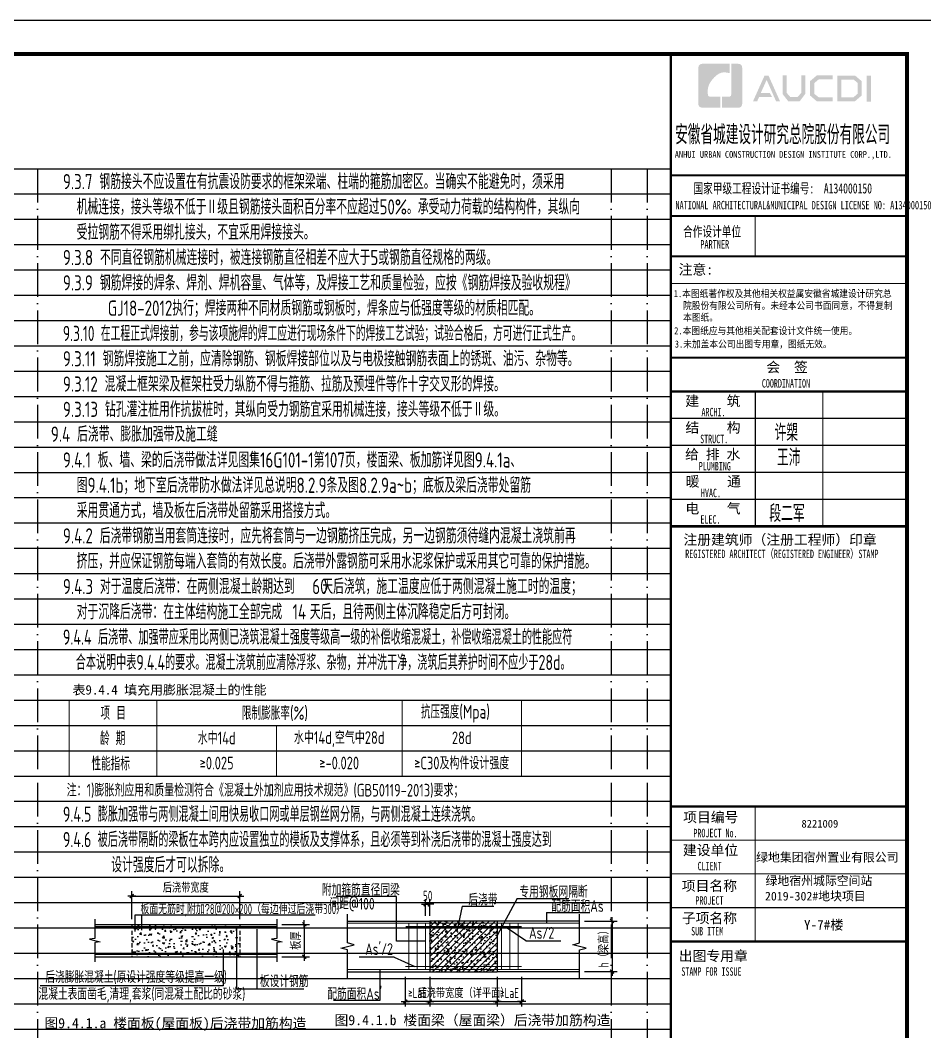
# Model space of a CAD drawing. Extents: x -655480 to 203344, y -294099 to 287156.
# Drawn here: x -568696 to -541878, y 196203 to 226182 of the extents above; entities that cross this region are included whole.
import ezdxf
from ezdxf.enums import TextEntityAlignment as Align

# ---------------------------------------------------------------- set-up
doc = ezdxf.new("R2010")
doc.units = 0
doc.header["$LTSCALE"] = 1000
for name, pattern in [('D1', [14, 10, -2, 0, -2]), ('DASHED', [0.75, 0.5, -0.25]), ('HIDDEN2', [0.1875, 0.125, -0.0625])]:
    doc.linetypes.add(name, pattern=pattern)
doc.layers.get('0').update_dxf_attribs({"linetype": 'CONTINUOUS'})
doc.layers.get('DEFPOINTS').update_dxf_attribs({"linetype": 'CONTINUOUS'})
for name, color, linetype in [('C-SHET-TTLB', 11, 'CONTINUOUS'), ('PUB_TITLE', 4, 'CONTINUOUS'), ('S-DETL-DIM', 151, 'CONTINUOUS'), ('S-DETL-HATCH', 253, 'CONTINUOUS'), ('S-DETL-LINE1', 2, 'CONTINUOUS'), ('S-DETL-RBAR', 1, 'CONTINUOUS'), ('S-DETL-TEXT', 7, 'CONTINUOUS'), ('图签文字', 4, 'CONTINUOUS'), ('水平筋标注', 7, 'CONTINUOUS')]:
    doc.layers.add(name, color=color, linetype=linetype)
for name, color, linetype, lineweight in [('S-1-TEXT', 7, 'CONTINUOUS', 18), ('S-1-修改', 23, 'CONTINUOUS', 18), ('图框', 9, 'CONTINUOUS', 18), ('图签', 147, 'CONTINUOUS', 18)]:
    doc.layers.add(name, color=color, linetype=linetype, lineweight=lineweight)
doc.styles.add('HT', font='simhei.ttf')
doc.styles.add('TS', font='tssdeng.shx', dxfattribs={"width": 0.7, "bigfont": 'tssdchn.shx'})
doc.styles.add('TSSD_Label', font='Tssdeng.shx', dxfattribs={"width": 0.7, "bigfont": 'hztxt.shx'})
doc.styles.add('宋体', font='', dxfattribs={"height": 50})
doc.styles.add('建筑图签-1', font='simhei.ttf', dxfattribs={"width": 0.7})
doc.styles.add('建筑图签-2', font='TXT.shx', dxfattribs={"width": 0.5, "bigfont": 'HZTXT.shx'})
doc.styles.add('黑体', font='simhei.ttf')
doc.styles.get('宋体').set_extended_font_data('SimSun')
doc.dimstyles.new('DIM25', dxfattribs={"dimtxt": 300, "dimasz": 0.8, "dimexe": 150, "dimexo": 150, "dimgap": 100, "dimtad": 1, "dimdec": 0, "dimlfac": 0.25, "dimrnd": 1, "dimzin": 0, "dimdsep": 46, "dimtxsty": 'TS', "dimblk": '_DIMX', "dimcen": 0, "dimclrd": 256, "dimclre": 256, "dimclrt": 43, "dimadec": 1, "dimazin": 0, "dimtfac": 1, "dimtdec": 0, "dimtix": 1, "dimtmove": 2, "dimatfit": 3, "dimldrblk": 'ARCHTICK', "dimfxl": 1, "dimtolj": 1, "dimtzin": 1, "dimarcsym": 0})

# ---------------------------------------------------------------- blocks, each defined once
blk = doc.blocks.new('_DIMX')
blk.add_line((-150, 0), (150, 0))
at = {"const_width": 50}
blk.add_lwpolyline([(-70, -70), (70, 70)], dxfattribs=at)
blk = doc.blocks.new('*D445')
at = {"layer": 'DEFPOINTS', "color": 0, "transparency": 16777216}
for p in [(-562187, 200224), (-565387, 199386), (-562187, 199386)]:
    blk.add_point(p, dxfattribs=at)
at = {"layer": 'S-DETL-DIM', "lineweight": -2, "transparency": 16777216}
for p, q in [((-565387, 199536), (-565387, 200374)), ((-562187, 199536), (-562187, 200374)), ((-565386, 200224), (-562188, 200224))]:
    blk.add_line(p, q, dxfattribs=at)
at = {"layer": 'S-DETL-DIM', "lineweight": -2, "transparency": 16777216, "xscale": 0.8, "yscale": 0.8, "zscale": 0.8, "rotation": 180}
blk.add_blockref('_DIMX', (-565387, 200224), dxfattribs=at)
at = {"layer": 'S-DETL-DIM', "lineweight": -2, "transparency": 16777216, "xscale": 0.8, "yscale": 0.8, "zscale": 0.8}
blk.add_blockref('_DIMX', (-562187, 200224), dxfattribs=at)
at = {"layer": 'S-DETL-DIM', "color": 43, "transparency": 16777216, "insert": (-563787, 200474), "char_height": 300, "attachment_point": 5, "style": 'TS'}
blk.add_mtext('\\A1;后浇带宽度', dxfattribs=at)
blk = doc.blocks.new('_ArchTick')
at = {"color": 0, "linetype": 'ByBlock', "const_width": 0.15}
blk.add_lwpolyline([(-0.5, -0.5), (0.5, 0.5)], dxfattribs=at)
blk = doc.blocks.new('*D446')
at = {"layer": 'DEFPOINTS', "color": 0, "transparency": 16777216}
for p in [(-561087, 199386), (-561087, 198426), (-560273, 198426)]:
    blk.add_point(p, dxfattribs=at)
at = {"layer": 'S-DETL-DIM', "lineweight": -2, "transparency": 16777216}
for p, q in [((-560937, 199386), (-560123, 199386)), ((-560273, 199386), (-560273, 198427)), ((-560937, 198426), (-560123, 198426))]:
    blk.add_line(p, q, dxfattribs=at)
at = {"layer": 'S-DETL-DIM', "lineweight": -2, "transparency": 16777216, "xscale": 0.8, "yscale": 0.8, "zscale": 0.8}
for p, rotation in [((-560273, 199386), 90), ((-560273, 198426), 270)]:
    blk.add_blockref('_DIMX', p, dxfattribs=dict(at, rotation=rotation))
at = {"layer": 'S-DETL-DIM', "color": 43, "transparency": 16777216, "insert": (-560523, 198906), "char_height": 300, "attachment_point": 5, "rotation": 90, "style": 'TS'}
blk.add_mtext('\\A1;板厚', dxfattribs=at)
blk = doc.blocks.new('*D447')
at = {"layer": 'DEFPOINTS', "color": 0, "transparency": 16777216}
for p in [(-556554, 197984), (-554554, 197984), (-556554, 197102)]:
    blk.add_point(p, dxfattribs=at)
at = {"layer": 'S-DETL-DIM', "lineweight": -2, "transparency": 16777216}
for p, q in [((-556554, 197834), (-556554, 196952)), ((-554554, 197834), (-554554, 196952)), ((-556555, 197102), (-556555, 197102)), ((-554554, 197102), (-556554, 197102)), ((-554553, 197102), (-554552, 197102))]:
    blk.add_line(p, q, dxfattribs=at)
at = {"layer": 'S-DETL-DIM', "lineweight": -2, "transparency": 16777216, "xscale": 0.8, "yscale": 0.8, "zscale": 0.8}
blk.add_blockref('_DIMX', (-556554, 197102), dxfattribs=at)
at = {"layer": 'S-DETL-DIM', "lineweight": -2, "transparency": 16777216, "xscale": 0.8, "yscale": 0.8, "zscale": 0.8, "rotation": 180}
blk.add_blockref('_DIMX', (-554554, 197102), dxfattribs=at)
at = {"layer": 'S-DETL-DIM', "color": 43, "transparency": 16777216, "insert": (-555554, 197352), "char_height": 300, "attachment_point": 5, "style": 'TS'}
blk.add_mtext('\\A1;后浇带宽度（详平面）', dxfattribs=at)
blk = doc.blocks.new('*D448')
at = {"layer": 'DEFPOINTS', "color": 0, "transparency": 16777216}
for p in [(-552116, 199484), (-552116, 197984), (-551149, 197984)]:
    blk.add_point(p, dxfattribs=at)
at = {"layer": 'S-DETL-DIM', "lineweight": -2, "transparency": 16777216}
for p, q in [((-551966, 199484), (-550999, 199484)), ((-551149, 199483), (-551149, 197984)), ((-551966, 197984), (-550999, 197984))]:
    blk.add_line(p, q, dxfattribs=at)
at = {"layer": 'S-DETL-DIM', "lineweight": -2, "transparency": 16777216, "xscale": 0.8, "yscale": 0.8, "zscale": 0.8}
for p, rotation in [((-551149, 199484), 90), ((-551149, 197984), 270)]:
    blk.add_blockref('_DIMX', p, dxfattribs=dict(at, rotation=rotation))
at = {"layer": 'S-DETL-DIM', "color": 43, "transparency": 16777216, "insert": (-551399, 198734), "char_height": 300, "attachment_point": 5, "rotation": 90, "style": 'TS'}
blk.add_mtext('\\A1;h（梁高）', dxfattribs=at)
blk = doc.blocks.new('*D449')
at = {"layer": 'DEFPOINTS', "color": 0, "transparency": 16777216}
for p in [(-557279, 197984), (-556554, 197984), (-557279, 197102)]:
    blk.add_point(p, dxfattribs=at)
at = {"layer": 'S-DETL-DIM', "lineweight": -2, "transparency": 16777216}
for p, q in [((-557279, 197834), (-557279, 196952)), ((-556554, 197834), (-556554, 196952)), ((-557280, 197102), (-557280, 197102)), ((-556554, 197102), (-557279, 197102)), ((-556553, 197102), (-556552, 197102))]:
    blk.add_line(p, q, dxfattribs=at)
at = {"layer": 'S-DETL-DIM', "lineweight": -2, "transparency": 16777216, "xscale": 0.8, "yscale": 0.8, "zscale": 0.8}
blk.add_blockref('_DIMX', (-557279, 197102), dxfattribs=at)
at = {"layer": 'S-DETL-DIM', "lineweight": -2, "transparency": 16777216, "xscale": 0.8, "yscale": 0.8, "zscale": 0.8, "rotation": 180}
blk.add_blockref('_DIMX', (-556554, 197102), dxfattribs=at)
at = {"layer": 'S-DETL-DIM', "color": 43, "transparency": 16777216, "insert": (-556916, 197352), "char_height": 300, "attachment_point": 5, "style": 'TS'}
blk.add_mtext('\\A1;≥LaE', dxfattribs=at)
blk = doc.blocks.new('*D450')
at = {"layer": 'DEFPOINTS', "color": 0, "transparency": 16777216}
for p in [(-556554, 199980), (-556679, 199484), (-556554, 199484)]:
    blk.add_point(p, dxfattribs=at)
at = {"layer": 'S-DETL-DIM', "lineweight": -2, "transparency": 16777216}
for p, q in [((-556680, 199980), (-556680, 199980)), ((-556679, 199634), (-556679, 200130)), ((-556679, 199980), (-556554, 199980)), ((-556554, 199634), (-556554, 200130)), ((-556553, 199980), (-556552, 199980))]:
    blk.add_line(p, q, dxfattribs=at)
at = {"layer": 'S-DETL-DIM', "lineweight": -2, "transparency": 16777216, "xscale": 0.8, "yscale": 0.8, "zscale": 0.8}
blk.add_blockref('_DIMX', (-556679, 199980), dxfattribs=at)
at = {"layer": 'S-DETL-DIM', "lineweight": -2, "transparency": 16777216, "xscale": 0.8, "yscale": 0.8, "zscale": 0.8, "rotation": 180}
blk.add_blockref('_DIMX', (-556554, 199980), dxfattribs=at)
at = {"layer": 'S-DETL-DIM', "color": 43, "transparency": 16777216, "insert": (-556616, 200230), "char_height": 300, "attachment_point": 5, "style": 'TS'}
blk.add_mtext('\\A1;50', dxfattribs=at)
blk = doc.blocks.new('*D451')
at = {"layer": 'DEFPOINTS', "color": 0, "transparency": 16777216}
for p in [(-554554, 197984), (-553829, 197984), (-553829, 197102)]:
    blk.add_point(p, dxfattribs=at)
at = {"layer": 'S-DETL-DIM', "lineweight": -2, "transparency": 16777216}
for p, q in [((-554554, 197834), (-554554, 196952)), ((-553829, 197834), (-553829, 196952)), ((-554555, 197102), (-554555, 197102)), ((-554554, 197102), (-553829, 197102)), ((-553828, 197102), (-553827, 197102))]:
    blk.add_line(p, q, dxfattribs=at)
at = {"layer": 'S-DETL-DIM', "lineweight": -2, "transparency": 16777216, "xscale": 0.8, "yscale": 0.8, "zscale": 0.8}
blk.add_blockref('_DIMX', (-554554, 197102), dxfattribs=at)
at = {"layer": 'S-DETL-DIM', "lineweight": -2, "transparency": 16777216, "xscale": 0.8, "yscale": 0.8, "zscale": 0.8, "rotation": 180}
blk.add_blockref('_DIMX', (-553829, 197102), dxfattribs=at)
at = {"layer": 'S-DETL-DIM', "color": 43, "transparency": 16777216, "insert": (-554191, 197352), "char_height": 300, "attachment_point": 5, "style": 'TS'}
blk.add_mtext('\\A1;≥LaE', dxfattribs=at)
blk = doc.blocks.new('院标1')
h = blk.add_hatch(color=150)
h.dxf.hatch_style = 1
h.set_gradient(color1=(33, 113, 253), color2=(33, 113, 253), tint=1, name='INVCURVED')
edge = h.paths.add_edge_path()
edge.add_spline(control_points=[(116373, 648379), (116379, 648379), (116382, 648379), (116391, 648379), (116391, 648379), (116391, 648379), (116616, 648379), (116616, 648379), (116616, 648379), (116616, 648379), (116616, 648054), (116616, 648054), (116616, 648054), (116616, 648054), (116108, 648054), (116108, 648054), (116108, 648054), (116028, 648054), (115963, 648111), (115963, 648199), (115963, 648199), (115963, 648199), (115963, 649215), (115963, 649215), (115963, 649215), (115963, 649295), (116018, 649360), (116108, 649360), (116108, 649360), (116108, 649360), (116897, 649360), (116897, 649360), (116897, 649360), (116897, 649360), (116897, 649080), (116897, 649080), (116897, 649080), (116897, 649080), (116566, 649140), (116356, 648859), (116356, 648859), (116245, 648719), (116240, 648545), (116247, 648466), (116247, 648466), (116254, 648386), (116247, 648466), (116247, 648466), (116247, 648466), (116247, 648466), (116258, 648374), (116373, 648379)], knot_values=[0, 0, 0, 0, 0.071429, 0.071429, 0.071429, 0.107143, 0.142857, 0.142857, 0.142857, 0.178571, 0.214286, 0.214286, 0.214286, 0.25, 0.285714, 0.285714, 0.285714, 0.321429, 0.357143, 0.357143, 0.357143, 0.392857, 0.428571, 0.428571, 0.428571, 0.464286, 0.5, 0.5, 0.5, 0.535714, 0.571429, 0.571429, 0.571429, 0.607143, 0.642857, 0.642857, 0.642857, 0.678571, 0.714286, 0.714286, 0.714286, 0.75, 0.785714, 0.785714, 0.785714, 0.821429, 0.857143, 0.857143, 0.857143, 0.928571, 1, 1, 1, 1], degree=3, periodic=0)
h = blk.add_hatch(color=150)
h.dxf.hatch_style = 1
h.set_gradient(color1=(33, 113, 253), color2=(33, 113, 253), tint=1, name='INVCURVED')
edge = h.paths.add_edge_path()
edge.add_spline(control_points=[(117268, 649215), (117268, 649215), (117268, 648199), (117268, 648199), (117268, 648199), (117268, 648114), (117212, 648054), (117123, 648054), (117123, 648054), (117123, 648054), (116663, 648054), (116663, 648054), (116663, 648054), (116663, 648054), (116663, 648379), (116663, 648379), (116663, 648379), (116663, 648379), (116865, 648379), (116865, 648379), (116865, 648379), (116907, 648379), (116941, 648413), (116941, 648455), (116941, 648455), (116941, 648455), (116941, 649360), (116941, 649360), (116941, 649360), (116941, 649360), (117123, 649360), (117123, 649360), (117123, 649360), (117204, 649360), (117268, 649306), (117268, 649215)], knot_values=[0, 0, 0, 0, 0.1, 0.1, 0.1, 0.15, 0.2, 0.2, 0.2, 0.25, 0.3, 0.3, 0.3, 0.35, 0.4, 0.4, 0.4, 0.45, 0.5, 0.5, 0.5, 0.55, 0.6, 0.6, 0.6, 0.65, 0.7, 0.7, 0.7, 0.75, 0.8, 0.8, 0.8, 0.9, 1, 1, 1, 1], degree=3, periodic=0)
blk = doc.blocks.new('20210804.19142487')
at = {"layer": 'PUB_TITLE'}
h = blk.add_hatch(color=147, dxfattribs=at)
h.paths.add_polyline_path([(5834, 56758), (5959, 56758), (5959, 55988), (5834, 55988)])
h.paths.add_polyline_path([(5081, 56642), (5081, 56116), (5441, 56116), (5566, 56223), (5566, 56541), (5445, 56642)], flags=16)
h.paths.add_polyline_path([(4963, 56760), (4963, 55998), (5485, 55998), (5684, 56168), (5684, 56596), (5488, 56760)])
h.paths.add_polyline_path([(4820, 56764), (4820, 56648), (4413, 56648), (4280, 56537), (4280, 56218), (4413, 56115), (4822, 56115), (4822, 55993), (4358, 55993), (4156, 56168), (4156, 56596), (4354, 56764)])
h.paths.add_polyline_path([(3337, 56762), (3458, 56762), (3458, 56251), (3572, 56120), (3782, 56120), (3896, 56251), (3896, 56762), (4010, 56762), (4010, 56214), (3846, 55997), (3508, 55997), (3337, 56216)])
h.paths.add_polyline_path([(2805, 56760), (2922, 56760), (3264, 55996), (3148, 55996), (2867, 56630), (2692, 56242), (2963, 56242), (3024, 56127), (2643, 56127), (2584, 55994), (2461, 55994)])
at = {"layer": '图框'}
for p, q in [((25, 53800), (7025, 53800)), ((25, 53800), (7025, 53800)), ((25, 52600), (7025, 52600))]:
    blk.add_line(p, q, dxfattribs=at)
for points, const_width in [([(25, 0), (25, 57400)], 70), ([(25, 53800), (7025, 53800)], 60), ([(25, 52600), (7025, 52600)], 60), ([(25, 52600), (7025, 52600)], 60), ([(2525, 52600), (2525, 51400)], 35), ([(25, 51400), (7025, 51400)], 60), ([(25, 51400), (7025, 51400)], 60), ([(25, 50599), (7025, 50599)], 35), ([(34, 48400), (7034, 48400)], 60), ([(34, 47400), (7034, 47400)], 70), ([(34, 47400), (7034, 47400)], 70), ([(2534, 47400), (2534, 43400)], 35), ([(4534, 47400), (4534, 43400)], 35), ([(34, 46600), (7034, 46600)], 35), ([(34, 45800), (7034, 45800)], 35), ([(34, 45000), (7034, 45000)], 35), ([(34, 44200), (7034, 44200)], 35), ([(34, 43400), (7034, 43400)], 70), ([(25, 35100), (7025, 35100)], 70), ([(25, 35100), (7025, 35100)], 70), ([(2525, 31100), (2525, 35100)], 35), ([(25, 34100), (7025, 34100)], 35), ([(25, 33100), (7025, 33100)], 35), ([(25, 32100), (7025, 32100)], 35), ([(7025, 31100), (25, 31100)], 70)]:
    blk.add_lwpolyline(points, dxfattribs=dict(at, const_width=const_width))
blk.add_blockref('院标1', (-115124, -592249))
at = {"layer": 'PUB_TITLE', "style": 'HT', "width": 0.88}
for s, p in [('1.本图纸著作权及其他相关权益属安徽省城建设计研究总', (111, 50193)), ('院股份有限公司所有。未经本公司书面同意，不得复制', (390, 49839)), ('本图纸。', (390, 49489)), (' 2.本图纸应与其他相关配套设计文件统一使用。 ', (0, 49092)), ('3.未加盖本公司出图专用章，图纸无效。', (143, 48698))]:
    blk.add_text(s, height=210, dxfattribs=at).set_placement(p)
at = {"layer": '图签', "color": 2, "style": '宋体'}
blk.add_text('8221009', height=229.3, dxfattribs=at).set_placement((3899, 34472))
at = {"layer": '图签', "color": 154, "style": '宋体'}
for s, height, p in [('绿地集团宿州置业有限公司', 258.01, (2555, 33462)), ('绿地宿州城际空间站', 258, (2834, 32766)), ('2019-302#地块项目', 258.01, (2817, 32311)), ('Y-7#楼', 286.7, (3974, 31448))]:
    blk.add_text(s, height=height, dxfattribs=at).set_placement(p)
at = {"layer": '图签文字', "color": 7, "style": '建筑图签-1'}
for s, height, width, p in [('安徽省城建设计研究总院股份有限公司', 500, 0.55, (153, 54777)), ('国家甲级工程设计证书编号:  A134000150', 300, 0.7, (697, 53267)), ('合作设计单位', 300, 0.7, (390, 51990))]:
    blk.add_text(s, height=height, dxfattribs=dict(at, width=width)).set_placement(p)
at = {"layer": '图签文字', "linetype": 'Continuous', "style": '建筑图签-1', "width": 0.91}
blk.add_text('ANHUI URBAN CONSTRUCTION DESIGN INSTITUTE CORP.,LTD.', height=200, dxfattribs=at).set_placement((144, 54322))
at = {"layer": '图签文字', "style": '建筑图签-1'}
for s, width, p in [('NATIONAL ARCHITECTURAL&MUNICIPAL DESIGN LICENSE NO: A134000150', 0.6, (162, 52795)), ('PARTNER', 0.6, (900, 51634)), ('COORDINATION', 0.7, (2725, 47513)), ('ARCHI.', 0.7, (935, 46662)), ('STRUCT.', 0.7, (895, 45865)), ('PLUMBING', 0.7, (854, 45058)), ('HVAC.', 0.7, (919, 44265)), ('ELEC.', 0.7, (904, 43480)), ('REGISTERED ARCHITECT（REGISTERED ENGINEER）STAMP', 0.7, (454, 42459)), ('PROJECT No.', 0.7, (695, 34185, -1799)), ('CLIENT', 0.7, (819, 33206)), ('PROJECT', 0.7, (754, 32187)), ('SUB ITEM', 0.7, (628, 31276)), ('STAMP FOR ISSUE', 0.7, (338, 30081))]:
    blk.add_text(s, height=250, dxfattribs=dict(at, width=width)).set_placement(p)
at = {"layer": '图签文字', "color": 7, "style": '建筑图签-1'}
for s, p in [('注意:', (257, 50863)), ('会  签', (2860, 47968)), ('建    筑', (455, 46967)), ('结    构', (459, 46179)), ('给 排 水', (450, 45385)), ('暖    通', (468, 44582)), ('电    气', (459, 43782)), ('注册建筑师（注册工程师）印章', (401, 42854)), ('项目编号', (393, 34632)), ('建设单位', (385, 33655)), ('项目名称', (352, 32597)), ('子项名称', (352, 31640)), ('出图专用章', (261, 30518))]:
    blk.add_text(s, height=300, dxfattribs=at).set_placement(p)
at = {"layer": '图签文字', "color": 1, "style": '建筑图签-2', "width": 0.7}
for s, p in [('许槊', (3100, 45928)), ('王沛', (3171, 45187)), ('段二军', (2946, 43532))]:
    blk.add_text(s, height=500, dxfattribs=at).set_placement(p)

msp = doc.modelspace()

# ---------------------------------------------------------------- hatches: boundary and pattern name
at = {"layer": 'S-DETL-HATCH'}
h = msp.add_hatch(dxfattribs=at)
h.set_pattern_fill('AR-CONC', color=256, scale=2.5, style=0)
h.set_pattern_definition([(50, (-2219010.44, 85949.96), (455.46167, -39.84771), [47.625, -523.875]), (355, (-2219010.44, 85949.96), (-88.10706, 477.64161), [38.1, -419.1]), (100.451, (-2218972.5, 85946.64), (367.35625, 437.79172), [40.475, -445.225]), (46.1842, (-2219010.44, 86076.96), (677.6976, -105.10582), [71.4375, -785.8125]), (96.6356, (-2218953.97, 86068.2), (593.51059, 618.5639), [60.7125, -667.8375]), (351.184, (-2219010.44, 86076.96), (593.5115, 618.5628), [57.15, -628.65]), (21, (-2218946.94, 86045.2), (379.0372, -255.6638), [47.625, -523.875]), (326, (-2218946.94, 86045.2), (154.50507, 460.46992), [38.1, -419.1]), (71.4514, (-2218915.35, 86023.9), (533.54123, 204.80714), [40.475, -445.225]), (37.5, (-2219010.44, 85949.96), (7.721508, 211.387597), [0, -414.02, 0, -425.45, 0, -420.6875]), (7.5, (-2219010.44, 85949.96), (167.049156, 250.451437), [0, -242.57, 0, -404.495, 0, -160.3375]), (327.5, (-2219152.05, 85949.96), (338.976488, -14.32186), [0, -158.75, 0, -495.3, 0, -657.225]), (317.5, (-2219215.55, 85949.96), (370.322953, 63.56623), [0, -206.375, 0, -328.93, 0, -466.725])])
h.paths.add_polyline_path([(-565387.01, 199306.36), (-565387.01, 198506.36), (-562187.01, 198506.36), (-562187.01, 199306.36)])
h.paths.add_polyline_path([(-565387.01, 199386.36), (-565387.01, 199306.36), (-562187.01, 199306.36), (-562187.01, 199386.36)])
h.paths.add_polyline_path([(-562187.01, 198426.36), (-562187.01, 198506.36), (-562885.32, 198506.36), (-562885.32, 198426.36)])
h.paths.add_polyline_path([(-562885.32, 198426.36), (-562885.32, 198506.36), (-563487.09, 198506.36), (-563487.09, 198426.36)])
h.paths.add_polyline_path([(-563487.09, 198426.36), (-563487.09, 198506.36), (-564316.9, 198506.36), (-564316.9, 198426.36)])
h.paths.add_polyline_path([(-564316.9, 198426.36), (-564316.9, 198506.36), (-565387.01, 198506.36), (-565387.01, 198426.36)])
h = msp.add_hatch(dxfattribs=at)
h.set_pattern_fill('AR-CONC', color=256, scale=50, style=0)
h.set_pattern_definition([(50, (-5310615.07, 625341.58), (358.630091, -31.376067), [37.5, -412.5]), (355, (-5310615.07, 625341.6), (-69.375667, 376.096067), [30, -330]), (100.4514, (-5310585.2, 625338.97), (289.25469, 344.71977), [31.870095, -350.571056]), (46.1842, (-5310615.07, 625441.6), (533.620524, -82.759507), [56.25, -618.75]), (96.6356, (-5310570.6, 625434.7), (467.33135, 487.058935), [47.805144, -525.8565]), (351.1842, (-5310615.07, 625441.6), (467.33097, 487.0593), [45, -495]), (21, (-5310565.07, 625416.58), (298.453526, -201.309445), [37.5, -412.5]), (326, (-5310565.07, 625416.6), (121.657666, 362.575023), [30, -330]), (71.4514, (-5310540.2, 625399.8), (420.111314, 161.265248), [31.870095, -350.571056]), (37.5, (-5310615.07, 625341.58), (6.0799277, 166.446927), [0, -326, 0, -335, 0, -331.25]), (7.5, (-5310615.07, 625341.58), (131.534769, 197.205856), [0, -191, 0, -318.5, 0, -126.25]), (327.5, (-5310726.57, 625341.58), (266.911218, -11.277436), [0, -125, 0, -390, 0, -517.5]), (317.5, (-5310776.57, 625341.58), (291.593085, 50.052491), [0, -162.5, 0, -259, 0, -367.5])])
h.paths.add_polyline_path([(-556553.86, 199483.53), (-556553.86, 197983.53), (-554553.86, 197983.53), (-554553.86, 199483.53)])
h = msp.add_hatch(dxfattribs=at)
h.set_pattern_fill('ANSI31', color=256, scale=1000, style=0)
h.set_pattern_definition([(45, (-5310615.07, 625341.58), (-88.3883476, 88.3883476), [])])
h.paths.add_polyline_path([(-556553.86, 199483.53), (-556553.86, 197983.53), (-554553.86, 197983.53), (-554553.86, 199483.53)])
at = {"layer": 'S-DETL-RBAR'}
for points in [[(-565316, 199248.08, -1), (-565259.75, 199248.08, -1)], [(-564716, 199248.08, -1), (-564659.75, 199248.08, -1)], [(-564116, 199248.08, -1), (-564059.75, 199248.08, -1)], [(-563458.01, 199248.08, 1), (-563514.26, 199248.08, 1)], [(-562858.01, 199248.08, 1), (-562914.26, 199248.08, 1)], [(-562258.01, 199248.08, 1), (-562314.26, 199248.08, 1)], [(-565316, 198562.99, 1), (-565259.75, 198562.99, 1)], [(-564716, 198562.99, 1), (-564659.75, 198562.99, 1)], [(-564116, 198562.99, 1), (-564059.75, 198562.99, 1)], [(-563458.01, 198562.99, -1), (-563514.26, 198562.99, -1)], [(-562858.01, 198562.99, -1), (-562914.26, 198562.99, -1)], [(-562258.01, 198562.99, -1), (-562314.26, 198562.99, -1)]]:
    msp.add_hatch(color=1, dxfattribs=at).paths.add_polyline_path(points)

# ---------------------------------------------------------------- linework, layer by layer
at = {"layer": 'C-SHET-TTLB'}
msp.add_lwpolyline([(-541407.71, 226182.28), (-541407.71, 166782.28), (-625507.71, 166782.28), (-625507.71, 226182.28)], close=True, dxfattribs=at)
at = {"layer": 'C-SHET-TTLB', "const_width": 120}
msp.add_lwpolyline([(-623667.71, 225182.28), (-542407.71, 225182.28), (-542407.71, 167782.28), (-623667.71, 167782.28)], close=True, dxfattribs=at)
at = {"layer": 'DEFPOINTS', "color": 252}
for p, q in [((-623667.71, 221782.28), (-549407.71, 221782.28)), ((-623667.71, 221032.28), (-549407.71, 221032.28)), ((-623667.71, 220282.28), (-549407.71, 220282.28)), ((-623667.71, 219532.28), (-549407.71, 219532.28)), ((-623667.71, 218782.28), (-549407.71, 218782.28)), ((-623667.71, 218032.28), (-549407.71, 218032.28)), ((-623667.71, 217282.28), (-549407.71, 217282.28)), ((-623667.71, 216532.28), (-549407.71, 216532.28)), ((-623667.71, 215782.28), (-549407.71, 215782.28)), ((-623667.71, 215032.28), (-549407.71, 215032.28)), ((-623667.71, 214282.28), (-549407.71, 214282.28)), ((-623667.71, 213532.28), (-549407.71, 213532.28)), ((-623667.71, 212782.28), (-549407.71, 212782.28)), ((-623667.71, 212032.28), (-549407.71, 212032.28)), ((-623667.71, 211282.28), (-549407.71, 211282.28)), ((-623667.71, 210532.28), (-549407.71, 210532.28)), ((-623667.71, 209782.28), (-549407.71, 209782.28)), ((-623667.71, 209032.28), (-549407.71, 209032.28)), ((-623667.71, 208282.28), (-549407.71, 208282.28)), ((-623667.71, 207532.28), (-549407.71, 207532.28)), ((-623667.71, 206782.28), (-549407.71, 206782.28)), ((-623667.71, 206032.28), (-549407.71, 206032.28)), ((-623667.71, 205282.28), (-549407.71, 205282.28)), ((-623667.71, 204532.28), (-549407.71, 204532.28)), ((-623667.71, 203782.28), (-549407.71, 203782.28)), ((-623667.71, 203032.28), (-549407.71, 203032.28)), ((-623667.71, 202282.28), (-549407.71, 202282.28)), ((-623667.71, 201532.28), (-549407.71, 201532.28)), ((-623667.71, 200782.28), (-549407.71, 200782.28)), ((-623667.71, 200032.28), (-549407.71, 200032.28)), ((-623667.71, 199282.28), (-549407.71, 199282.28)), ((-623667.71, 198532.28), (-549407.71, 198532.28)), ((-623667.71, 197782.28), (-549407.71, 197782.28)), ((-623667.71, 197032.28), (-549407.71, 197032.28)), ((-623667.71, 196282.28), (-549407.71, 196282.28))]:
    msp.add_line(p, q, dxfattribs=at)
at = {"layer": 'DEFPOINTS', "color": 252, "linetype": 'D1', "ltscale": 0.1}
for p, q in [((-568179.71, 221782.28), (-568179.71, 167782.28)), ((-551179.71, 221782.28), (-551179.71, 167782.28)), ((-550107.71, 221782.28), (-550107.71, 167782.28))]:
    msp.add_line(p, q, dxfattribs=at)
at = {"layer": 'S-1-TEXT', "color": 2}
for p, q in [((-564640.64, 203782.28), (-564640.64, 206032.28)), ((-557375.02, 203782.28), (-557375.02, 206032.28)), ((-567242.21, 205282.28), (-553835.96, 205282.28)), ((-561101.58, 203782.28), (-561101.58, 205282.28)), ((-567242.21, 204532.28), (-553835.96, 204532.28))]:
    msp.add_line(p, q, dxfattribs=at)
msp.add_lwpolyline([(-553835.96, 206032.28), (-553835.96, 203782.28), (-567242.21, 203782.28), (-567242.21, 206032.28), (-553835.96, 206032.28)], dxfattribs=at)
at = {"layer": 'S-DETL-DIM'}
for p, q in [((-566487.01, 199536.36), (-566487.01, 198968.84)), ((-561085.21, 199536.36), (-561085.21, 198968.84)), ((-566487.01, 198968.84), (-566646.42, 198942.43)), ((-566646.42, 198942.43), (-566327.6, 198870.28)), ((-566327.6, 198870.28), (-566487.01, 198843.87)), ((-566487.01, 198843.87), (-566487.01, 198276.36)), ((-561085.21, 198968.84), (-561244.62, 198942.43)), ((-561244.62, 198942.43), (-560925.8, 198870.28)), ((-560925.8, 198870.28), (-561085.21, 198843.87)), ((-561085.21, 198843.87), (-561085.21, 198276.36))]:
    msp.add_line(p, q, dxfattribs=at)
at = {"layer": 'S-DETL-DIM', "linetype": 'ByBlock'}
for points in [[(-558991.36, 197783.53), (-558991.36, 198633.53), (-559191.36, 198683.53), (-558791.36, 198783.53), (-558991.36, 198833.53), (-558991.36, 199683.53)], [(-552116.36, 197783.53), (-552116.36, 198633.53), (-551916.36, 198683.53), (-552316.36, 198783.53), (-552116.36, 198833.53), (-552116.36, 199683.53)]]:
    msp.add_lwpolyline(points, dxfattribs=at)
at = {"layer": 'S-DETL-LINE1'}
for p, q in [((-566487.01, 199386.36), (-561085.21, 199386.36)), ((-566487.01, 198426.36), (-561085.21, 198426.36))]:
    msp.add_line(p, q, dxfattribs=at)
at = {"layer": 'S-DETL-LINE1', "color": 252, "linetype": 'HIDDEN2'}
for p, q in [((-565387.01, 199386.36), (-565387.01, 198426.36)), ((-562187.01, 199386.36), (-562187.01, 198426.36))]:
    msp.add_line(p, q, dxfattribs=at)
at = {"layer": 'S-DETL-LINE1', "linetype": 'ByBlock'}
for p, q in [((-558991.36, 199483.53), (-556553.86, 199483.53)), ((-556553.86, 199483.53), (-556553.86, 197983.53)), ((-554553.86, 199483.53), (-556553.86, 199483.53)), ((-552116.36, 199483.53), (-554553.86, 199483.53)), ((-554553.86, 199483.53), (-554553.86, 197983.53)), ((-558991.36, 197983.53), (-556553.86, 197983.53)), ((-556553.86, 197983.53), (-554553.86, 197983.53)), ((-552116.36, 197983.53), (-554553.86, 197983.53))]:
    msp.add_line(p, q, dxfattribs=at)
at = {"layer": 'S-DETL-RBAR', "const_width": 30}
for points in [[(-558991.36, 199423.53), (-552116.36, 199423.53)], [(-557178.86, 199423.53), (-557178.86, 198043.53)], [(-556928.86, 199423.53), (-556928.86, 198043.53)], [(-556678.86, 199423.53), (-556678.86, 198043.53)], [(-554428.86, 199423.53), (-554428.86, 198043.53)], [(-554178.86, 199423.53), (-554178.86, 198043.53)], [(-553928.86, 199423.53), (-553928.86, 198043.53)], [(-557272.38, 199317.53), (-553827.29, 199317.53)], [(-558991.36, 198043.53), (-552116.36, 198043.53)], [(-557275.17, 198140.53), (-553824.72, 198140.53)]]:
    msp.add_lwpolyline(points, dxfattribs=at)
at = {"layer": 'S-DETL-RBAR', "color": 1, "const_width": 60}
for points in [[(-566487.01, 199306.36), (-561085.21, 199306.36)], [(-566487.01, 198506.36), (-561085.21, 198506.36)]]:
    msp.add_lwpolyline(points, dxfattribs=at)
at = {"layer": 'S-DETL-TEXT'}
for p, q in [((-557542.67, 200211.81), (-559329.54, 200211.81)), ((-555592.69, 199921.08), (-555746.95, 199178.4)), ((-555592.69, 199921.08), (-554654.35, 199921.08)), ((-553089.21, 199732.92), (-551812.42, 199732.92)), ((-553089.21, 199732.92), (-553089.21, 199423.53)), ((-562285.39, 199247.07), (-562285.39, 197471.21)), ((-561683.62, 199239.64), (-561683.62, 197471.21)), ((-553708.73, 198897.14), (-552672.48, 198897.14)), ((-562679.12, 198642.2), (-562679.12, 197568.28)), ((-557611.59, 198416.06), (-558647.84, 198416.06)), ((-558031.97, 198043.53), (-558031.97, 197129.44)), ((-562679.12, 197568.28), (-568102.32, 197568.28)), ((-562285.39, 197471.21), (-560292.12, 197471.21)), ((-558031.97, 197129.44), (-559406.07, 197129.44))]:
    msp.add_line(p, q, dxfattribs=at)
at = {"layer": 'S-DETL-TEXT', "color": 0}
for p, q in [((-557542.67, 198883.53), (-557542.67, 200211.81)), ((-553961.94, 200153.1), (-554553.86, 199052.33)), ((-553961.94, 200153.1), (-552430.02, 200153.1)), ((-565289.02, 199665.34), (-559953.91, 199665.34)), ((-565289.02, 199176.99), (-565289.02, 199665.34)), ((-565087.71, 199218.12), (-565087.71, 199665.34)), ((-553708.73, 198897.14), (-554322.67, 199317.53)), ((-556678.86, 198883.53), (-557542.67, 198883.53)), ((-557611.59, 198416.06), (-556997.65, 198140.53))]:
    msp.add_line(p, q, dxfattribs=at)

# ---------------------------------------------------------------- block references
at = {"layer": '水平筋标注'}
msp.add_blockref('20210804.19142487', (-549432.85, 167782.28), dxfattribs=at)

# ---------------------------------------------------------------- texts
at = {"layer": 'S-1-TEXT', "style": 'TS'}
for s, width, p in [('9.3.7 钢筋接头不应设置在有抗震设防要求的框架梁端、柱端的箍筋加密区。当确实不能避免时，须采用', 0.75, (-567430.65, 221174.71)), ('  机械连接，接头等级不低于Ⅱ级且钢筋接头面积百分率不应超过50%%%。承受动力荷载的结构构件，其纵向', 0.75, (-567430.65, 220424.71)), ('  受拉钢筋不得采用绑扎接头，不宜采用焊接接头。', 0.75, (-567430.65, 219674.71)), ('9.3.8 不同直径钢筋机械连接时，被连接钢筋直径相差不应大于5或钢筋直径规格的两级。', 0.75, (-567430.65, 218924.71)), ('9.3.9 钢筋焊接的焊条、焊剂、焊机容量、气体等，及焊接工艺和质量检验，应按《钢筋焊接及验收规程》', 0.75, (-567430.65, 218174.71)), ('  GJ18-2012执行；焊接两种不同材质钢筋或钢板时，焊条应与低强度等级的材质相匹配。', 0.75, (-566508.53, 217424.71)), ('9.3.10 在工程正式焊接前，参与该项施焊的焊工应进行现场条件下的焊接工艺试验；试验合格后，方可进行正式生产。', 0.68, (-567430.65, 216674.71)), ('9.3.11 钢筋焊接施工之前，应清除钢筋、钢板焊接部位以及与电极接触钢筋表面上的锈斑、油污、杂物等。', 0.75, (-567430.65, 215924.71)), ('9.3.12 混凝土框架梁及框架柱受力纵筋不得与箍筋、拉筋及预埋件等作十字交叉形的焊接。', 0.75, (-567430.65, 215174.71)), ('9.3.13 钻孔灌注桩用作抗拔桩时，其纵向受力钢筋宜采用机械连接，接头等级不低于Ⅱ级。', 0.75, (-567430.65, 214424.71)), ('9.4 后浇带、膨胀加强带及施工缝', 0.75, (-567788.44, 213689.88)), ('9.4.1 板、墙、梁的后浇带做法详见图集16G101-1第107页，楼面梁、板加筋详见图9.4.1a、\x8f', 0.75, (-567430.65, 212924.71)), ('  图9.4.1b；地下室后浇带防水做法详见总说明8.2.9条及图8.2.9a~b；底板及梁后浇带处留筋', 0.75, (-567430.65, 212174.71)), ('  采用贯通方式，墙及板在后浇带处留筋采用搭接方式。', 0.75, (-567430.65, 211424.71)), ('9.4.2 后浇带钢筋当用套筒连接时，应先将套筒与一边钢筋挤压完成，另一边钢筋须待缝内混凝土浇筑前再', 0.75, (-567430.65, 210674.71)), ('  挤压，并应保证钢筋每端入套筒的有效长度。后浇带外露钢筋可采用水泥浆保护或采用其它可靠的保护措施。', 0.75, (-567430.65, 209924.71)), ('9.4.3 对于温度后浇带：在两侧混凝土龄期达到    天后浇筑，施工温度应低于两侧混凝土施工时的温度；', 0.75, (-567430.65, 209174.71)), ('  对于沉降后浇带：在主体结构施工全部完成    天后，且待两侧主体沉降稳定后方可封闭。', 0.75, (-567430.65, 208424.71)), ('9.4.4 后浇带、加强带应采用比两侧已浇筑混凝土强度等级高一级的补偿收缩混凝土，补偿收缩混凝土的性能应符', 0.7, (-567430.65, 207674.71)), ('  合本说明中表9.4.4的要求。混凝土浇筑前应清除浮浆、杂物，并冲洗干净，浇筑后其养护时间不应少于28d。', 0.7, (-567430.65, 206924.71)), ('9.4.5 膨胀加强带与两侧混凝土间用快易收口网或单层钢丝网分隔，与两侧混凝土连续浇筑。', 0.7, (-567430.65, 202424.71)), ('9.4.6 被后浇带隔断的梁板在本跨内应设置独立的模板及支撑体系，且必须等到补浇后浇带的混凝土强度达到', 0.7, (-567430.65, 201674.71)), ('       设计强度后才可以拆除。', 0.75, (-567430.65, 200924.71))]:
    msp.add_text(s, height=450, dxfattribs=dict(at, width=width)).set_placement(p)
at = {"layer": 'S-1-TEXT', "style": '黑体'}
msp.add_text('表9.4.4 填充用膨胀混凝土的性能', height=281.25, dxfattribs=at).set_placement((-567145.4, 206196.04))
at = {"layer": 'S-1-TEXT', "linetype": 'DASHED', "style": 'TS', "width": 0.75}
for s, height, p in [('项 目', 400, (-566315.13, 205446.35)), ('限制膨胀率(%%%)', 400, (-562123.16, 205446.35)), ('抗压强度(Mpa)', 400, (-556817.74, 205486.91)), ('龄 期', 400, (-566332.57, 204696.35)), ('性能指标', 400, (-566582.96, 203946.35)), ('注：1)膨胀剂应用和质量检测符合《混凝土外加剂应用技术规范》(GB50119-2013)要求；', 375, (-567319.73, 203174.71))]:
    msp.add_text(s, height=height, dxfattribs=at).set_placement(p)
at = {"layer": 'S-1-TEXT', "style": 'TS', "width": 0.75}
for s, p in [('水中14d', (-562871.11, 204719.78)), ('水中14d,空气中28d', (-559238.3, 204734.21)), ('28d', (-555605.49, 204727)), ('≥0.025', (-562871.11, 203979.61)), ('≥-0.020', (-559238.3, 203981.08)), ('≥C30及构件设计强度', (-555605.49, 203979.61))]:
    msp.add_text(s, height=375, dxfattribs=at).set_placement(p, align=Align.CENTER)
at = {"layer": 'S-1-修改', "color": 0, "style": 'TS', "width": 0.75}
for s, p in [('60', (-560038.37, 209174.71)), ('14', (-560622.79, 208424.71))]:
    msp.add_text(s, height=450, dxfattribs=at).set_placement(p)
at = {"layer": 'S-DETL-TEXT', "style": 'TS', "width": 0.75}
for s, p in [('附加箍筋直径同梁', (-559751.69, 200234.52)), ('后浇带', (-555410.62, 199943.79)), ('专用钢板网隔断', (-553895.1, 200175.8)), ('间距@100', (-559529.73, 199822.25)), ('配筋面积As', (-552950.02, 199755.62)), ('As/2', (-553611.23, 198959.29)), ("As'/2", (-558468.39, 198478.22)), ('后浇膨胀混凝土(原设计强度等级提高一级)', (-567952.12, 197648.77)), ('板设计钢筋', (-561589.9, 197524.21)), ("配筋面积As'", (-559591.23, 197152.15)), ('混凝土表面凿毛,清理,套浆(同混凝土配比的砂浆)', (-568155, 197148.66))]:
    msp.add_text(s, height=350, dxfattribs=at).set_placement(p)
at = {"layer": 'S-DETL-TEXT', "color": 0, "style": 'TSSD_Label', "width": 0.65}
msp.add_text('板面无筋时,附加\ue5328@200×200（每边伸过后浇带300）', height=300, dxfattribs=at).set_placement((-565132.23, 199688.05))
at = {"layer": 'S-DETL-TEXT', "style": '黑体'}
msp.add_text('图9.4.1.b 楼面梁（屋面梁）后浇带加筋构造', height=300, dxfattribs=at).set_placement((-559377.4, 196398.45))
msp.add_text('图9.4.1.a 楼面板(屋面板)后浇带加筋构造', height=300, dxfattribs=at).set_placement((-564094.68, 196440.79), align=Align.MIDDLE)

# ---------------------------------------------------------------- dimensions: what is measured, and where the dimension line sits
at = {"layer": 'S-DETL-DIM'}
for base, p1, p2, text, picture, middle in [((-562187.01, 200224.46), (-565387.01, 199386.36), (-562187.01, 199386.36), '后浇带宽度', '*D445', (-563787.01, 200474.46)), ((-556553.86, 199979.7), (-556678.86, 199483.53), (-556553.86, 199483.53), '50', '*D450', (-556616.36, 200229.7)), ((-556553.86, 197101.94), (-554553.86, 197983.53), (-556553.86, 197983.53), '后浇带宽度（详平面）', '*D447', (-555553.86, 197351.94)), ((-557278.86, 197101.94), (-556553.86, 197983.53), (-557278.86, 197983.53), '≥LaE', '*D449', (-556916.36, 197351.94))]:
    dim = msp.add_linear_dim(base=base, p1=p1, p2=p2, text=text, dimstyle='DIM25', dxfattribs=at)
    dim.commit()
    dim.dimension.update_dxf_attribs({"geometry": picture, "text_midpoint": middle})
for base, p1, p2, angle, text, picture, middle in [((-551149.06, 197983.53), (-552116.36, 199483.53), (-552116.36, 197983.53), 90, 'h（梁高）', '*D448', (-551399.06, 198733.53)), ((-560273.31, 198426.36), (-561087.01, 199386.36), (-561087.01, 198426.36), 90, '板厚', '*D446', (-560523.31, 198906.36)), ((-553828.86, 197101.94), (-554553.86, 197983.53), (-553828.86, 197983.53), 180, '≥LaE', '*D451', (-554191.36, 197351.94))]:
    dim = msp.add_linear_dim(base=base, p1=p1, p2=p2, angle=angle, text=text, dimstyle='DIM25', dxfattribs=at)
    dim.commit()
    dim.dimension.update_dxf_attribs({"geometry": picture, "text_midpoint": middle})

doc.saveas('drawing.dxf')
